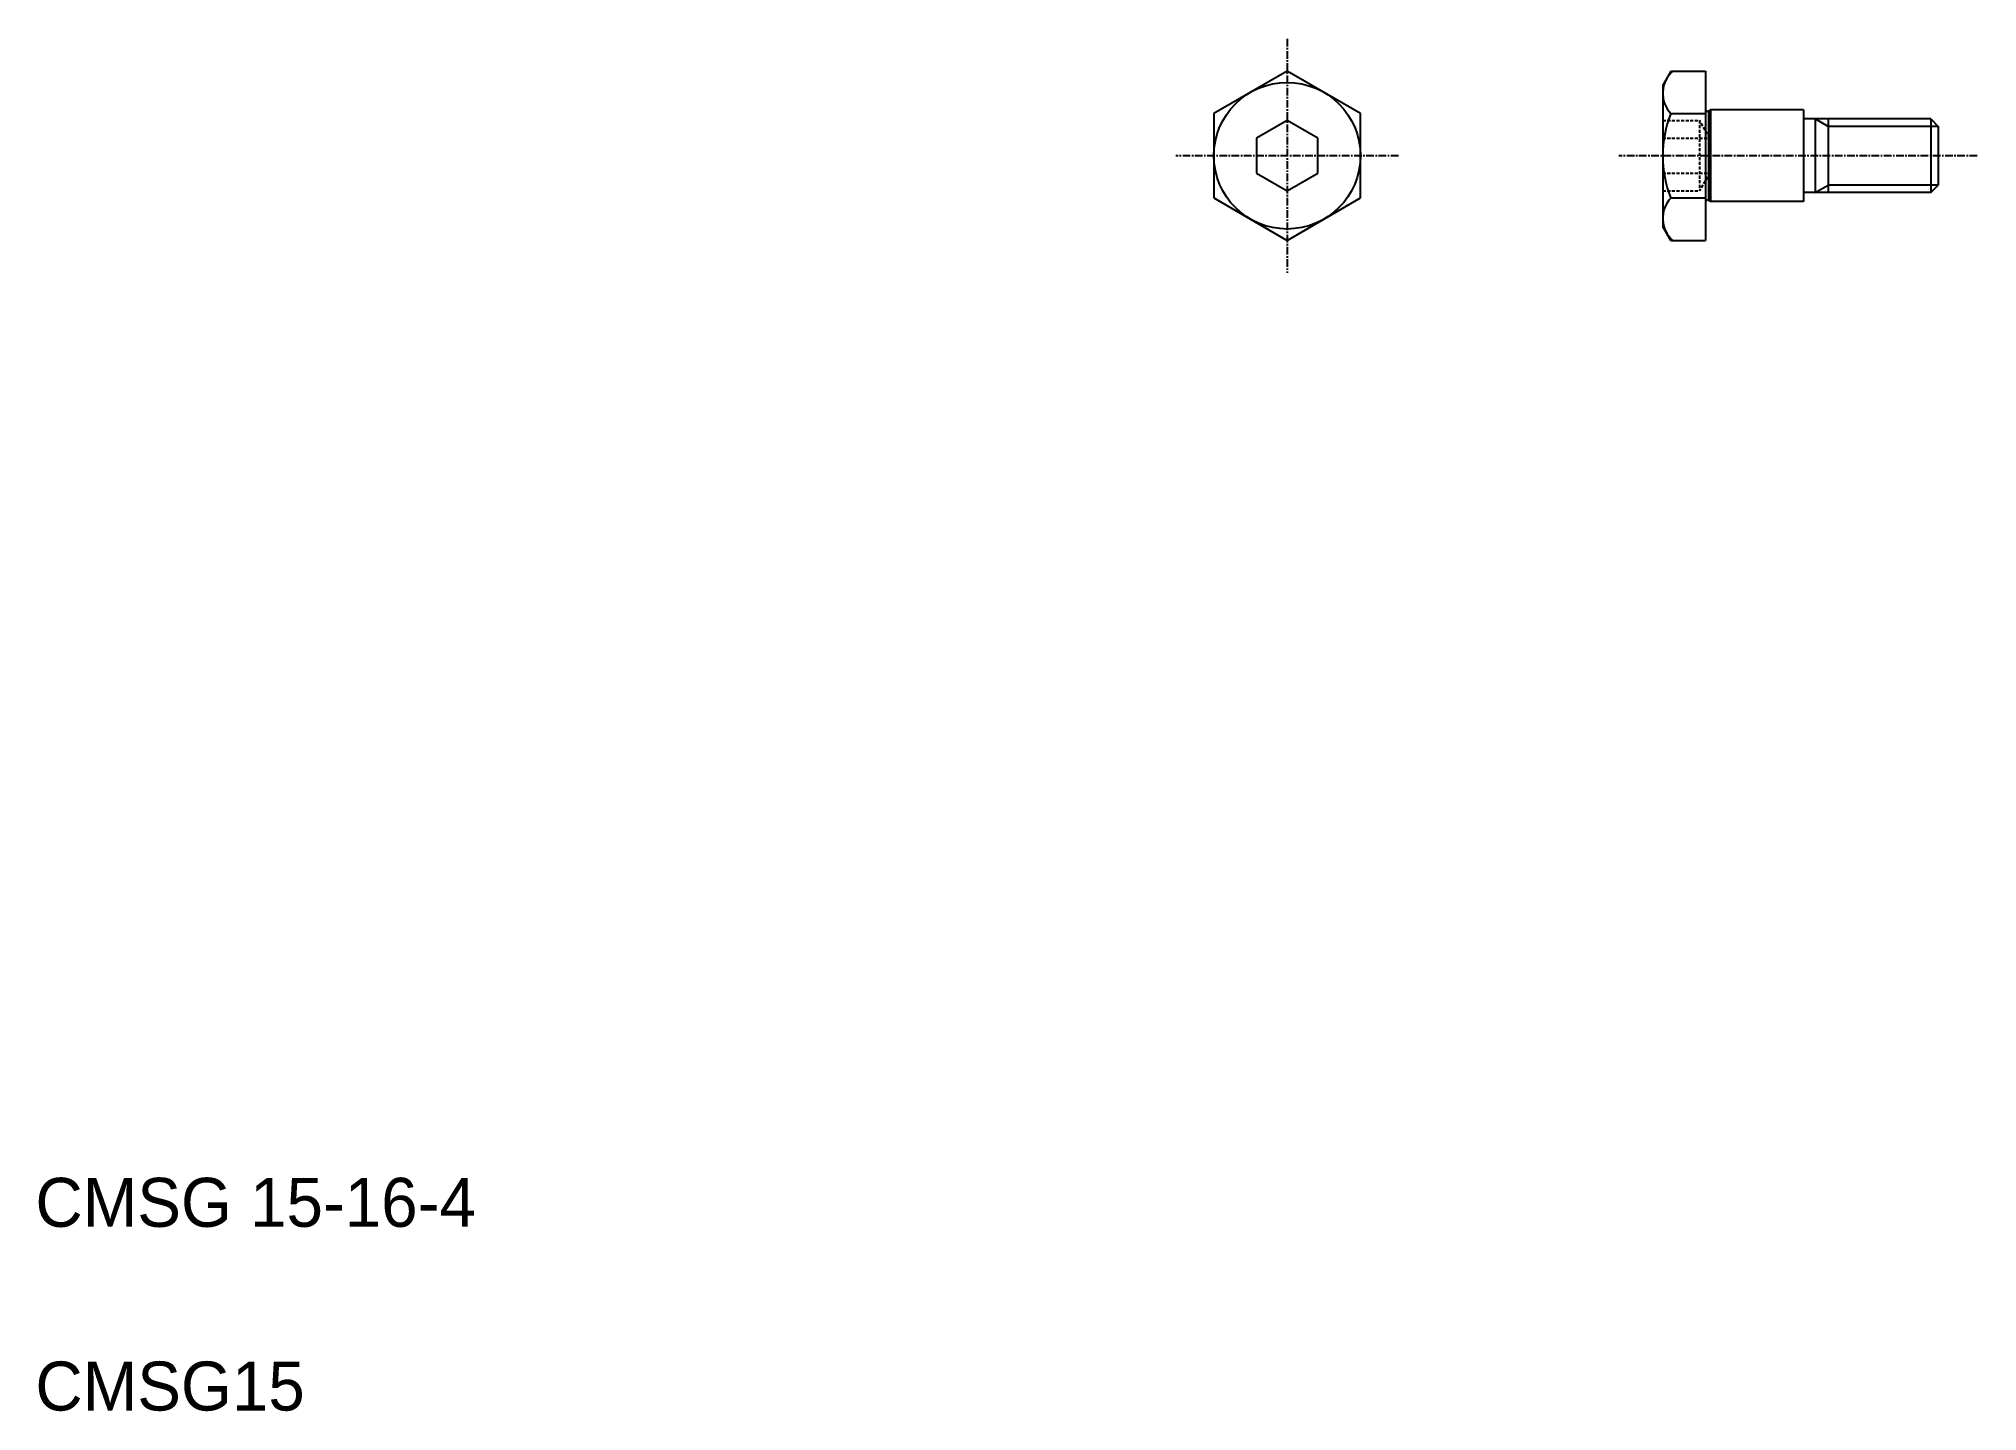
# Model space of a CAD drawing. Extents: x -50 to 267, y 114 to 338.
import ezdxf

# ---------------------------------------------------------------- set-up
doc = ezdxf.new("R2010")
doc.units = 0
doc.linetypes.add('CENTER', pattern=[2, 1.25, -0.25, 0.25, -0.25])
doc.linetypes.add('DASHED', pattern=[0.75, 0.5, -0.25])
doc.layers.get('0').update_dxf_attribs({"linetype": 'CONTINUOUS'})

msp = doc.modelspace()

# ---------------------------------------------------------------- linework, layer by layer
at = {"color": 1, "linetype": 'CENTER'}
for p, q in [((154.37, 337.68), (154.37, 299.47)), ((172.55, 318.58), (136.19, 318.58)), ((267.08, 318.58), (208.55, 318.58))]:
    msp.add_line(p, q, dxfattribs=at)
at = {"color": 7, "linetype": 'CONTINUOUS'}
for p, q in [((154.36, 332.4), (142.37, 325.48)), ((166.37, 325.47), (154.36, 332.4)), ((215.71, 330.12), (215.71, 307.03)), ((217.03, 332.4), (222.71, 332.4)), ((222.71, 332.4), (222.71, 304.75)), ((160.37, 328.94), (160.37, 328.94)), ((163.37, 327.2), (163.37, 327.2)), ((142.37, 325.48), (142.37, 311.68)), ((154.37, 324.33), (149.37, 321.44)), ((159.37, 321.44), (154.37, 324.33)), ((166.37, 311.68), (166.37, 325.47)), ((217.03, 325.47), (222.71, 325.47)), ((223.21, 325.9), (223.51, 326.08)), ((223.21, 325.9), (223.21, 311.25)), ((223.51, 326.08), (223.51, 311.08)), ((238.71, 326.08), (223.51, 326.08)), ((238.71, 326.08), (238.71, 311.08)), ((259.51, 324.58), (238.71, 324.58)), ((240.63, 324.58), (240.63, 312.58)), ((242.71, 324.58), (242.71, 312.58)), ((242.71, 324.58), (242.71, 312.58)), ((242.71, 324.58), (242.71, 312.58)), ((242.71, 324.58), (242.71, 312.58)), ((259.51, 324.58), (259.51, 312.58)), ((259.51, 324.58), (260.71, 323.38)), ((260.71, 323.38), (260.71, 313.78)), ((149.37, 321.44), (149.37, 315.71)), ((159.37, 315.72), (159.37, 321.44)), ((149.37, 315.71), (154.37, 312.83)), ((154.37, 312.83), (159.37, 315.72)), ((259.51, 312.58), (260.71, 313.78)), ((142.37, 311.68), (154.37, 304.75)), ((154.37, 304.75), (166.37, 311.68)), ((217.03, 311.68), (222.71, 311.68)), ((223.51, 311.08), (223.21, 311.25)), ((238.71, 311.08), (223.51, 311.08)), ((259.51, 312.58), (238.71, 312.58)), ((217.03, 304.75), (222.71, 304.75))]:
    msp.add_line(p, q, dxfattribs=at)
at = {"color": 7, "linetype": 'BYBLOCK'}
for p, q in [((217.03, 332.4), (215.71, 330.12)), ((217.03, 304.75), (215.71, 307.03))]:
    msp.add_line(p, q, dxfattribs=at)
at = {"color": 3, "linetype": 'DASHED'}
for p, q in [((215.71, 324.33), (221.71, 324.33)), ((221.71, 324.33), (221.71, 312.83)), ((223.38, 321.44), (221.71, 324.33)), ((215.71, 321.44), (223.38, 321.44)), ((223.38, 321.44), (223.38, 315.72)), ((215.71, 315.72), (223.38, 315.72)), ((223.38, 315.72), (221.71, 312.83)), ((215.71, 312.83), (221.71, 312.83))]:
    msp.add_line(p, q, dxfattribs=at)
at = {"color": 3}
for p, q in [((242.71, 323.38), (240.63, 324.58)), ((260.71, 323.38), (242.71, 323.38)), ((240.63, 312.58), (242.71, 313.78)), ((260.71, 313.78), (242.71, 313.78))]:
    msp.add_line(p, q, dxfattribs=at)
at = {"color": 7, "linetype": 'CONTINUOUS'}
msp.add_circle((154.37, 318.58), 11.97, dxfattribs=at)
for centre, radius, start, end in [((220.49, 328.77), 4.78, 130.5784, 223.6156), ((234.45, 318.57), 18.74, 158.4036, 201.5964), ((223.01, 326.13), 0.302, 189.6666, 312.1202), ((220.49, 308.38), 4.78, 136.3844, 229.4216), ((223.01, 311.03), 0.302, 47.8798, 170.3334)]:
    msp.add_arc(centre, radius, start, end, dxfattribs=at)

# ---------------------------------------------------------------- texts
for s, p in [('CMSG 15-16-4', (-50.09, 143.67)), ('CMSG15', (-50.09, 113.67))]:
    msp.add_text(s, height=8, dxfattribs=at).set_placement(p)

doc.saveas('drawing.dxf')
